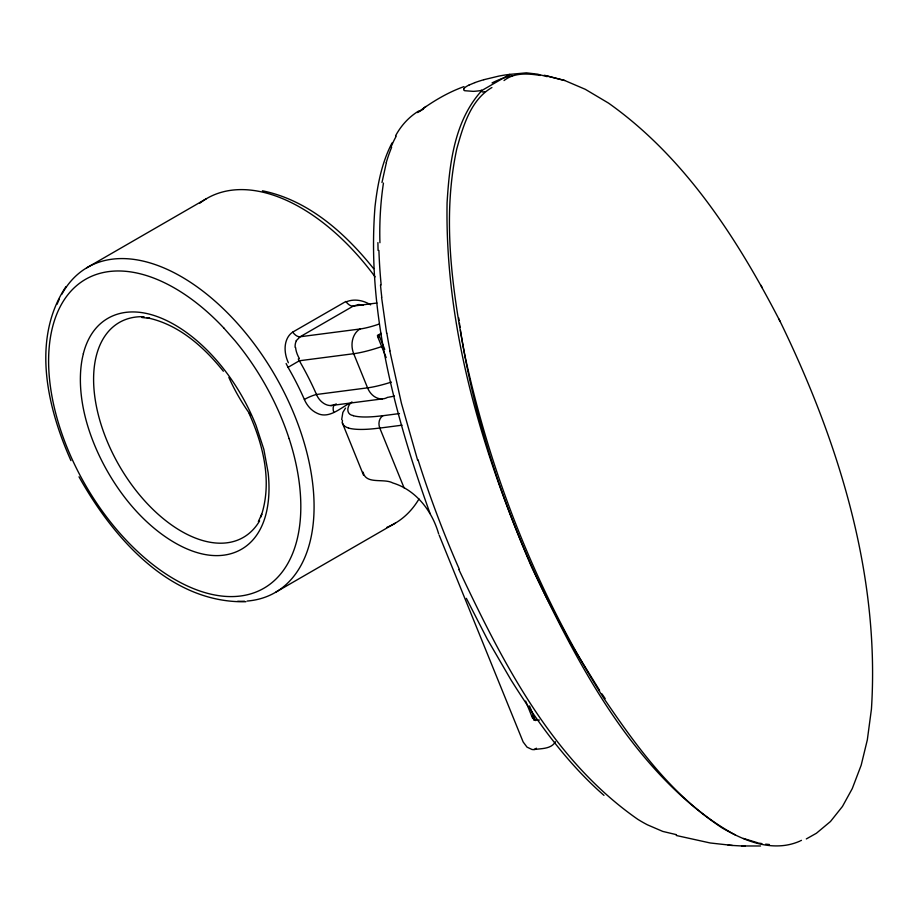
<?xml version="1.0" encoding="UTF-8"?>
<svg xmlns="http://www.w3.org/2000/svg" width="919" height="919" viewBox="0 0 919 919"><rect width="100%" height="100%" fill="white"/><g stroke="black" fill="none" stroke-linecap="round" stroke-linejoin="round"><path stroke-width="1.38" d="M363.131 472.159C365.762 484.876 383.763 477.983 392.792 482.957C416.077 490.011 432.194 511.09 438.65 533.893M381.982 182.525L386.371 162.617M342.454 420.351C341.19 424.314 345.176 427.22 348.577 427.978M391.632 147.258L390.46 150.245A138.93 105.03 80.6 0 0 386.267 162.56M258.354 521.544L261.708 514.284L260.847 516.972C272.587 482.831 263.512 445.37 249.095 413.493M392.068 142.916C381.971 162.158 377.709 183.731 375.193 205.132L375.021 206.557C366.601 311.552 394.963 415.629 430.081 513.595M463.819 88.775L463.808 90.062A36.726 7.007 -22.1 0 0 464.75 90.717L473.308 91.36A97.414 18.587 -22.1 0 0 478.742 90.866L481.958 90.441L509.781 74.382L526.369 72.842L537.512 74.163L547.161 76.645M296.217 340.731L300.145 336.756L353.241 306.096L359.134 304.419M65.984 286.59C31.177 338.801 47.099 407.278 70.947 460.614M555.432 741.748C551.228 749.192 541.337 748.422 534.157 749.536A16.439 9.489 60 0 1 531.952 749.467L527.024 747.136L523.152 741.978L439.167 535.157M345.51 408.093L342.856 412.401L341.684 419.558M481.958 90.441C454.354 120.469 449.46 163.777 447.082 202.743C444.796 328.795 482.395 452.309 531.63 567.138C577.798 663.84 630.641 766.917 722.254 828.008C739.669 837.967 759.14 846.859 779.691 845.836A88.109 69.947 82.6 0 0 798.485 841.712L799.335 841.322M491.929 87.523C470.551 99.838 463.084 126.397 456.812 148.74C441.959 217.481 452.022 288.761 465.175 356.905C491.539 477.34 537.73 593.8 603.714 698.095C639.176 750.352 678.498 804.55 735.453 835.015M351.943 401.925C346.9 405.578 345.51 414.595 353.424 415.618M417.582 112.589C431.804 102.02 447.22 92.624 463.969 86.627M423.464 108.247L425.899 106.466M418.995 111.659L423.406 109.143M86.731 267.808L206.189 198.826M504.026 80.539C514.261 72.429 528.103 73.463 540.223 75.45M288.359 362.752A28.098 20.31 59.6 0 1 292.736 332.092L345.854 301.489A9.385 5.422 60 0 0 353.241 306.096L376.916 303.017M349.289 403.464C339.869 408.45 328.761 419.075 317.181 413.286C311.288 410.609 306.843 405.371 304.373 399.466A188.096 108.591 60 0 0 288.038 367.347L299.341 360.765L353.7 353.712A56.312 10.741 -22.1 0 0 381.374 346.693M381.27 333.356L377.433 335.378L378.708 337.572M275.93 592.077L395.4 523.106M534.157 749.536L536.443 748.215M469.172 85.019L474.928 82.607M801.448 840.357L800.185 840.954M806.319 838.932L816.405 833.257L830.477 821.506L842.47 806.434L852.269 788.594L861.183 765.194L867.329 739.864L871.43 709.146C880.115 574.501 838.484 441.407 780.162 321.512L778.795 318.893M500.177 79.206L501.969 78.506M334.964 404.659C327.244 408.036 319.238 401.465 316.492 394.492A197.493 114.025 60 0 0 299.341 360.765L298.261 359.03M502.831 78.195L503.658 77.897M483.853 79.7L498.833 76.093A96.541 18.414 -22.1 0 1 506.61 74.784L509.781 74.382M379.191 324.062A37.587 7.168 -22.1 0 1 359.995 329.002L300.145 336.756A9.385 5.422 60 0 1 292.759 332.15M381.408 334.436L378.8 334.78L384.751 349.415M330.794 405.589L382.396 398.892M399.478 413.561L382.97 415.71A9.385 7.455 82.6 0 0 379.8 428.082L404.061 487.828M379.8 428.082L402.04 425.187M532.17 715.591L533.973 720.278L539.373 720.071M535.409 720.588L529.528 705.953M245.959 601.715C170.187 603.611 112.968 537.649 79.011 476.8M760.553 845.985L741.553 845.962M676.304 835.497L710.203 842.976L732.374 845.434M728.135 845.204L745.068 846.158M765.665 844.17L769.433 844.504M141.825 317.503L149.831 318.365L147.097 317.767C178.527 324.258 203.857 346.808 223.363 371.219M676.487 834.682L662.771 831.419L647.367 824.791A199.882 149.223 79 0 1 637.901 819.392C551.974 759.726 502.337 661.783 458.868 569.539M759.404 843.16L761.908 843.631M262.42 190.784C308.324 200.101 345.211 233.104 373.642 268.693M758.152 842.918L743.345 838.427M780.162 321.512C737.555 239.124 685.344 157.574 608.539 103.123L585.3 89.315L564.691 80.493L544.128 75.243M545.346 75.542L564.691 80.493M603.978 795.372C566.552 762.621 537.305 721.852 511.01 679.945L487.208 639.015L466.358 598.349M223.891 328.106L235.034 340.754A178.539 103.077 60 0 1 289.129 438.65M599.567 690.364L570.676 643.415L546.104 596.89A826.365 656.051 82.6 0 1 518.075 534.33A826.514 656.166 82.6 0 1 494.284 469.322C479.488 423.877 467.702 377.376 460.43 330.116M601.979 693.902L605.196 698.635M288.038 367.347L286.119 363.545M760.943 285.246L762.276 287.808M377.525 336.331L386.175 357.583M525.657 701.105L532.606 718.279M342.35 422.947L363.476 475.089M417.548 459.925L401.408 403.234L389.805 350.932M386.646 333.218L381.557 297.205M458.719 317.836L459.086 320.559M459.466 323.293L460.028 327.382M378.077 250.427L377.904 242.605M512.503 75.657A13.693 2.608 -22.1 0 0 511.343 75.795A14.75 2.814 -22.1 0 0 503.658 77.908M481.154 90.407A21.769 4.147 -22.1 0 1 481.315 90.154M492.044 82.905A21.769 4.147 -22.1 0 1 499.545 79.528M482.05 91.923A14.75 2.814 -22.1 0 0 483.44 91.9A13.693 2.608 -22.1 0 0 484.681 91.716M480.855 91.44A14.75 2.814 -22.1 0 1 480.786 91.291M474.951 82.584A30.384 5.801 -22.1 0 1 483.808 79.735M463.957 88.729A10.637 2.033 -22.1 0 1 469.012 85.019M395.584 135.782A88.327 71.923 67.4 0 1 418.662 111.038M391.103 146.856A113.255 88.063 78 0 1 396.192 136.219M379.926 242.731A259.595 190.371 82.1 0 1 383.441 183.088M381.167 284.947A411.655 308.095 81.6 0 1 378.915 250.473M381.764 297.182A476.846 359.26 81.5 0 1 380.489 284.993M390.001 350.897A610.618 466.002 81.5 0 1 386.842 333.183M459.305 569.252A878.461 680.968 81.7 0 1 418.007 459.73M360.041 328.968A18.771 14.899 82.6 0 0 353.7 353.712L367.566 387.852A18.771 14.899 82.6 0 0 387.772 397.261M391.368 382.097A56.312 10.741 -22.1 0 1 367.566 387.852L316.492 394.492A9.385 1.436 -23.7 0 0 304.373 399.466M394.458 396.02A37.587 7.168 -22.1 0 1 388.737 397.146M418.995 498.96A187.717 108.385 60 0 1 386.945 527.311M199.676 203.294A187.717 108.385 60 0 1 375.101 276.86M61.803 294.275A187.717 108.385 60 0 1 271.898 370.162A187.717 108.385 60 0 1 247.165 601.049M244.511 601.221A187.717 108.385 60 0 1 237.745 601.256M57.093 304.235A187.717 108.385 60 0 1 59.321 299.123M259.629 520.843A124.065 71.636 60 0 1 118.402 464.198A124.065 71.636 60 0 1 144.042 316.71M250.565 415.02A124.065 71.636 60 0 1 228.877 377.456M289.14 438.662A178.343 102.962 60 0 1 194.231 588.918A178.343 102.962 60 0 1 49.557 343.672A178.343 102.962 60 0 1 223.972 328.175M333.792 412.401A9.385 5.422 60 0 1 336.297 403.946M346.118 301.914A28.052 22.515 42.9 0 1 370.644 304.855M299.41 358.594A21.907 14.336 51.6 0 1 295.596 347.52M295.114 347.313A19.46 14.693 43.3 0 1 296.32 340.8M359.249 304.867A19.586 15.657 34.3 0 1 363.361 305.177M379.915 428.001A175.104 33.406 -22.1 0 1 348.404 428.059M383.097 415.629A165.581 31.591 -22.1 0 1 353.241 415.71M83.353 353.666L82.319 358.284A137.184 79.206 60 0 0 80.734 389.346C82.216 409.598 87.822 429.38 95.806 448.001A137.103 79.16 60 0 0 114.266 482.544C125.604 500.062 139.309 516.156 155.518 529.367A137.103 79.16 60 0 0 183.191 547.184C196.528 553.548 211.68 557.477 226.453 554.743A137.184 79.206 60 0 0 247.154 545.381C258.285 536.547 264.431 522.934 267.061 509.252A136.977 79.08 60 0 0 268.13 472.584L263.845 449.357L256.045 425.497A135.92 78.471 60 0 0 235.138 384.992C223.754 367.497 210.037 351.403 193.875 338.158A135.92 78.471 60 0 0 161.583 318.284C150.67 313.712 138.723 310.978 126.856 312.242A136.977 79.08 60 0 0 102.239 322.178C92.382 329.978 86.352 341.638 83.353 353.666"/></g></svg>
